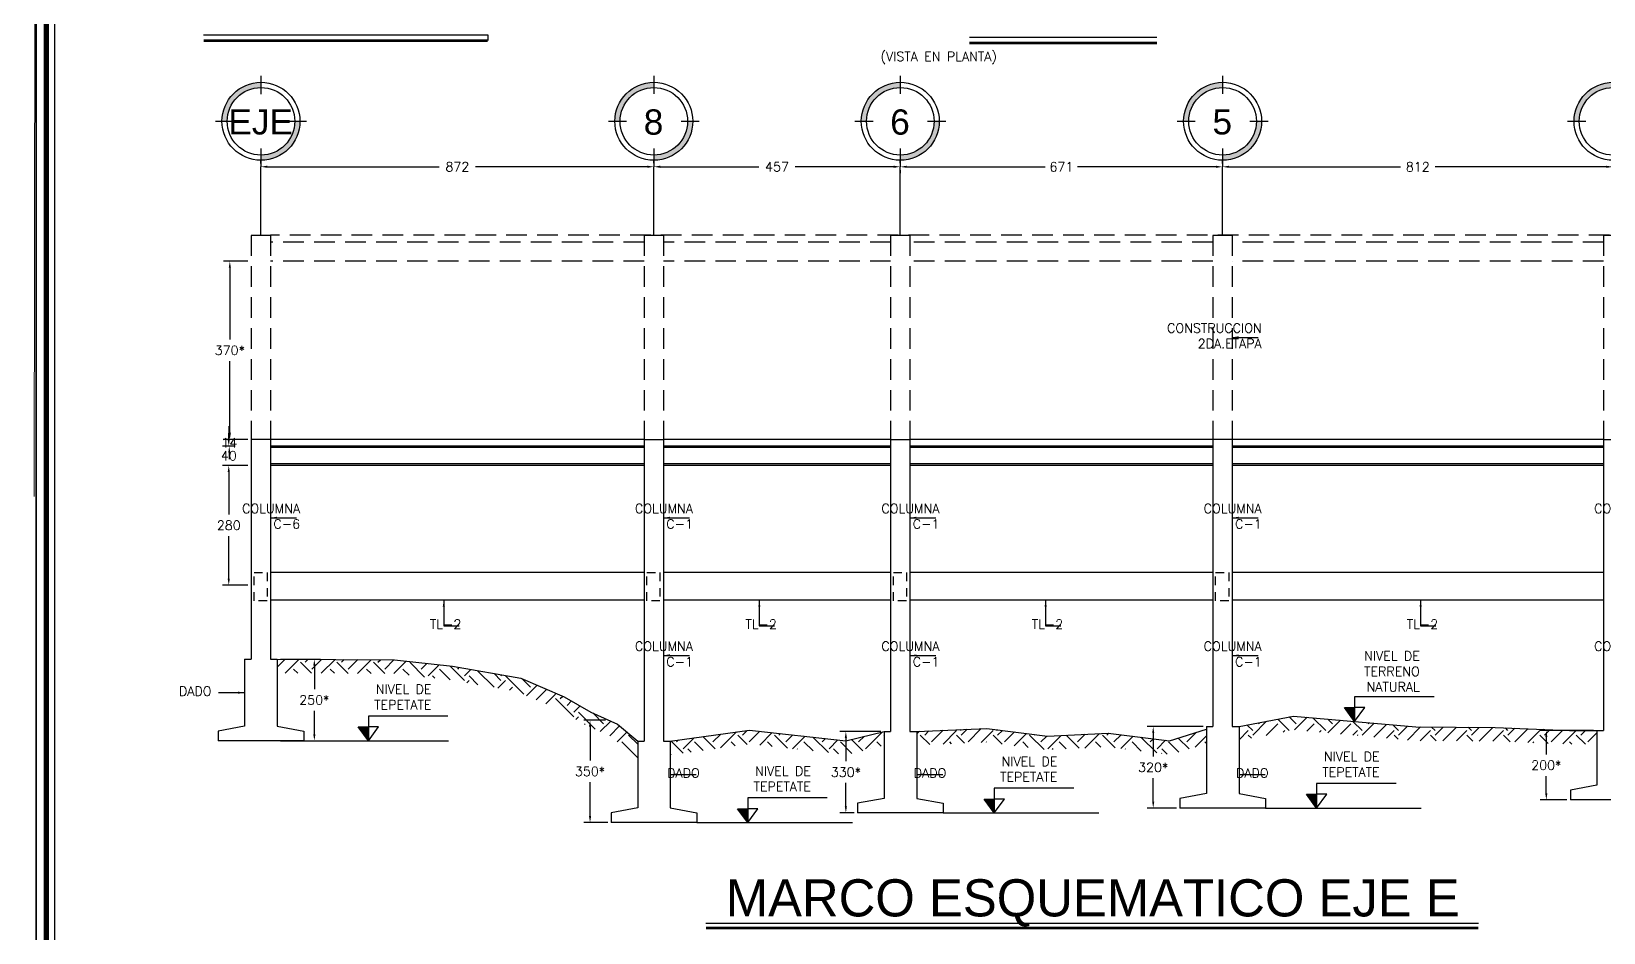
# Model space of a CAD drawing. Header units: millimetres. Extents: x -478 to -58, y -79 to 80.
# Drawn here: x -391.32 to -368.45, y 21.19 to 34.3 of the extents above; entities that cross this region are included whole.
import ezdxf
from ezdxf.enums import TextEntityAlignment as Align

# ---------------------------------------------------------------- set-up
doc = ezdxf.new("R2010")
doc.units = ezdxf.units.MM
doc.header["$MEASUREMENT"] = 0
doc.linetypes.add('HIDDEN', pattern=[0.375, 0.25, -0.125])
doc.linetypes.add('HIDDEN2', pattern=[0.1875, 0.125, -0.0625])
doc.layers.get('Defpoints').update_dxf_attribs({"color": 71})
doc.layers.add('cajones', color=150, linetype='Continuous', lineweight=0)
for name, color, linetype in [('COLUMNAS', 7, 'Continuous'), ('L1', 1, 'Continuous'), ('MUROS', 4, 'Continuous'), ('proyecciones', 2, 'HIDDEN2'), ('texto', 5, 'Continuous')]:
    doc.layers.add(name, color=color, linetype=linetype)
doc.styles.add('ARIAL', font='arial.ttf')
doc.styles.add('GRAN', font='swissck.ttf', dxfattribs={"height": 0.3})
doc.styles.add('PEQ', font='simplex.shx', dxfattribs={"height": 0.09})
doc.styles.add('ROMANS', font='simplex.shx')
doc.dimstyles.new('STANDARD$0', dxfattribs={"dimtxt": 0.135, "dimasz": 0.095, "dimexe": 0.09, "dimexo": 0.05, "dimgap": 0.09, "dimtad": 0, "dimtih": 1, "dimtoh": 1, "dimdec": 0, "dimlfac": 100, "dimzin": 0, "dimdsep": 46, "dimtxsty": 'ROMANS', "dimcen": 0.09, "dimclrd": 1, "dimclre": 1, "dimclrt": 5, "dimadec": 0, "dimazin": 0, "dimtfac": 1, "dimtdec": 0, "dimtofl": 0, "dimtmove": 0, "dimatfit": 1, "dimfxl": 1, "dimtolj": 1, "dimtzin": 0, "dimarcsym": 0})

# ---------------------------------------------------------------- blocks, each defined once
blk = doc.blocks.new('*D347')
at = {"layer": 'Defpoints', "color": 0}
for p in [(-388.449, 27.988), (-388.121, 27.988), (-388.121, 26.244)]:
    blk.add_point(p, dxfattribs=at)
at = {"layer": 'L1', "color": 1, "lineweight": -2}
for p, q in [((-388.171, 27.988), (-388.539, 27.988)), ((-388.449, 27.893), (-388.449, 27.273)), ((-388.449, 26.339), (-388.449, 26.958)), ((-388.171, 26.244), (-388.539, 26.244))]:
    blk.add_line(p, q, dxfattribs=at)
at = {"layer": 'L1', "color": 1}
for points in [[(-388.465, 27.893), (-388.434, 27.893), (-388.449, 27.988)], [(-388.465, 26.339), (-388.434, 26.339), (-388.449, 26.244)]]:
    blk.add_solid(points, dxfattribs=at)
at = {"layer": 'L1', "color": 5, "insert": (-388.449, 27.116), "char_height": 0.135, "attachment_point": 5, "style": 'ROMANS'}
blk.add_mtext('\\A1;280', dxfattribs=at)
blk = doc.blocks.new('*D348')
at = {"layer": 'Defpoints', "color": 0}
for p in [(-388.323, 28.268), (-388.449, 27.988), (-388.323, 27.988)]:
    blk.add_point(p, dxfattribs=at)
at = {"layer": 'L1', "color": 1, "lineweight": -2}
for p, q in [((-388.449, 28.363), (-388.449, 28.458)), ((-388.373, 28.268), (-388.539, 28.268)), ((-388.373, 27.988), (-388.539, 27.988)), ((-388.449, 27.893), (-388.449, 27.798))]:
    blk.add_line(p, q, dxfattribs=at)
at = {"layer": 'L1', "color": 1}
for points in [[(-388.465, 28.363), (-388.434, 28.363), (-388.449, 28.268)], [(-388.465, 27.893), (-388.434, 27.893), (-388.449, 27.988)]]:
    blk.add_solid(points, dxfattribs=at)
at = {"layer": 'L1', "color": 5, "insert": (-388.449, 28.128), "char_height": 0.135, "attachment_point": 5, "style": 'ROMANS'}
blk.add_mtext('\\A1;40', dxfattribs=at)
blk = doc.blocks.new('*D349')
at = {"layer": 'Defpoints', "color": 0}
for p in [(-388.442, 28.366), (-388.308, 28.366), (-388.308, 28.268)]:
    blk.add_point(p, dxfattribs=at)
at = {"layer": 'L1', "color": 1, "lineweight": -2}
for p, q in [((-388.358, 28.366), (-388.532, 28.366)), ((-388.442, 28.461), (-388.442, 28.556)), ((-388.358, 28.268), (-388.532, 28.268)), ((-388.442, 28.173), (-388.442, 28.078))]:
    blk.add_line(p, q, dxfattribs=at)
at = {"layer": 'L1', "color": 1}
for points in [[(-388.457, 28.461), (-388.426, 28.461), (-388.442, 28.366)], [(-388.457, 28.173), (-388.426, 28.173), (-388.442, 28.268)]]:
    blk.add_solid(points, dxfattribs=at)
at = {"layer": 'L1', "color": 5, "insert": (-388.442, 28.317), "char_height": 0.135, "attachment_point": 5, "style": 'ROMANS'}
blk.add_mtext('\\A1;14', dxfattribs=at)
blk = doc.blocks.new('*D350')
at = {"layer": 'Defpoints', "color": 0}
for p in [(-388.434, 30.956), (-388.121, 30.956), (-388.121, 28.366)]:
    blk.add_point(p, dxfattribs=at)
at = {"layer": 'L1', "color": 1, "lineweight": -2}
for p, q in [((-388.171, 30.956), (-388.524, 30.956)), ((-388.434, 30.861), (-388.434, 29.818)), ((-388.434, 28.461), (-388.434, 29.503)), ((-388.171, 28.366), (-388.524, 28.366))]:
    blk.add_line(p, q, dxfattribs=at)
at = {"layer": 'L1', "color": 1}
for points in [[(-388.449, 30.861), (-388.418, 30.861), (-388.434, 30.956)], [(-388.449, 28.461), (-388.418, 28.461), (-388.434, 28.366)]]:
    blk.add_solid(points, dxfattribs=at)
at = {"layer": 'L1', "color": 5, "insert": (-388.434, 29.661), "char_height": 0.135, "attachment_point": 5, "style": 'ROMANS'}
blk.add_mtext('\\A1;370*', dxfattribs=at)
blk = doc.blocks.new('EJES CREADOS')
h = blk.add_hatch(color=3)
h.paths.add_polyline_path([(-374.239, 17.488), (-374.167, 17.488, -0.414214), (-373.699, 17.956), (-373.699, 18.028, 0.414214)])
h.paths.add_polyline_path([(-373.159, 17.488), (-373.231, 17.488, -0.414214), (-373.699, 17.02), (-373.699, 16.948, 0.414214)])
at = {"color": 3}
for points in [[(-373.699, 18.118), (-373.699, 17.866)], [(-374.329, 17.488), (-374.077, 17.488)], [(-373.321, 17.488), (-373.069, 17.488)], [(-373.699, 17.11), (-373.699, 16.858)]]:
    blk.add_lwpolyline(points, dxfattribs=at)
for radius in [0.54, 0.468]:
    blk.add_circle((-373.699, 17.488), radius, dxfattribs=at)
blk = doc.blocks.new('*D353')
at = {"layer": 'Defpoints', "color": 0}
for p in [(-387.981, 32.33), (-382.266, 32.331), (-382.266, 32.331)]:
    blk.add_point(p, dxfattribs=at)
at = {"layer": 'L1', "color": 1, "lineweight": -2}
for p, q in [((-387.981, 32.38), (-387.981, 32.421)), ((-387.886, 32.331), (-385.387, 32.331)), ((-382.361, 32.331), (-384.86, 32.331)), ((-382.266, 32.381), (-382.266, 32.421))]:
    blk.add_line(p, q, dxfattribs=at)
at = {"layer": 'L1', "color": 1}
for points in [[(-387.886, 32.347), (-387.886, 32.315), (-387.981, 32.331)], [(-382.361, 32.347), (-382.361, 32.315), (-382.266, 32.331)]]:
    blk.add_solid(points, dxfattribs=at)
at = {"layer": 'L1', "color": 5, "insert": (-385.123, 32.331), "char_height": 0.135, "attachment_point": 5, "style": 'ROMANS'}
blk.add_mtext('\\A1;872', dxfattribs=at)
blk = doc.blocks.new('*D354')
at = {"layer": 'Defpoints', "color": 0}
for p in [(-382.266, 32.331), (-378.68, 32.331), (-378.68, 32.331)]:
    blk.add_point(p, dxfattribs=at)
at = {"layer": 'L1', "color": 1, "lineweight": -2}
for p, q in [((-382.266, 32.381), (-382.266, 32.421)), ((-382.171, 32.331), (-380.736, 32.331)), ((-378.775, 32.331), (-380.209, 32.331)), ((-378.68, 32.381), (-378.68, 32.421))]:
    blk.add_line(p, q, dxfattribs=at)
at = {"layer": 'L1', "color": 1}
for points in [[(-382.171, 32.347), (-382.171, 32.315), (-382.266, 32.331)], [(-378.775, 32.347), (-378.775, 32.315), (-378.68, 32.331)]]:
    blk.add_solid(points, dxfattribs=at)
at = {"layer": 'L1', "color": 5, "insert": (-380.473, 32.331), "char_height": 0.135, "attachment_point": 5, "style": 'ROMANS'}
blk.add_mtext('\\A1;457', dxfattribs=at)
blk = doc.blocks.new('*D355')
at = {"layer": 'Defpoints', "color": 0}
for p in [(-378.68, 32.331), (-373.991, 32.33), (-373.991, 32.33)]:
    blk.add_point(p, dxfattribs=at)
at = {"layer": 'L1', "color": 1, "lineweight": -2}
for p, q in [((-378.68, 32.281), (-378.68, 32.24)), ((-378.585, 32.33), (-376.57, 32.33)), ((-374.086, 32.33), (-376.101, 32.33)), ((-373.991, 32.38), (-373.991, 32.42))]:
    blk.add_line(p, q, dxfattribs=at)
at = {"layer": 'L1', "color": 1}
for points in [[(-378.585, 32.346), (-378.585, 32.315), (-378.68, 32.33)], [(-374.086, 32.346), (-374.086, 32.315), (-373.991, 32.33)]]:
    blk.add_solid(points, dxfattribs=at)
at = {"layer": 'L1', "color": 5, "insert": (-376.335, 32.33), "char_height": 0.135, "attachment_point": 5, "style": 'ROMANS'}
blk.add_mtext('\\A1;671', dxfattribs=at)
blk = doc.blocks.new('*D356')
at = {"layer": 'Defpoints', "color": 0}
for p in [(-373.991, 32.33), (-368.311, 32.33), (-368.311, 32.33)]:
    blk.add_point(p, dxfattribs=at)
at = {"layer": 'L1', "color": 1, "lineweight": -2}
for p, q in [((-373.991, 32.38), (-373.991, 32.42)), ((-373.896, 32.33), (-371.402, 32.33)), ((-368.406, 32.33), (-370.9, 32.33)), ((-368.311, 32.38), (-368.311, 32.42))]:
    blk.add_line(p, q, dxfattribs=at)
at = {"layer": 'L1', "color": 1}
for points in [[(-373.896, 32.346), (-373.896, 32.315), (-373.991, 32.33)], [(-368.406, 32.346), (-368.406, 32.315), (-368.311, 32.33)]]:
    blk.add_solid(points, dxfattribs=at)
at = {"layer": 'L1', "color": 5, "insert": (-371.151, 32.33), "char_height": 0.135, "attachment_point": 5, "style": 'ROMANS'}
blk.add_mtext('\\A1;812', dxfattribs=at)
blk = doc.blocks.new('*D370')
at = {"layer": 'Defpoints', "color": 0}
for p in [(-383.193, 24.28), (-382.919, 24.28), (-382.886, 22.792)]:
    blk.add_point(p, dxfattribs=at)
at = {"layer": 'L1', "color": 1, "lineweight": -2}
for p, q in [((-382.969, 24.28), (-383.283, 24.28)), ((-383.193, 24.185), (-383.193, 23.694)), ((-383.193, 22.887), (-383.193, 23.379)), ((-382.936, 22.792), (-383.283, 22.792))]:
    blk.add_line(p, q, dxfattribs=at)
at = {"layer": 'L1', "color": 1}
for points in [[(-383.209, 24.185), (-383.177, 24.185), (-383.193, 24.28)], [(-383.209, 22.887), (-383.177, 22.887), (-383.193, 22.792)]]:
    blk.add_solid(points, dxfattribs=at)
at = {"layer": 'L1', "color": 5, "insert": (-383.193, 23.536), "char_height": 0.135, "attachment_point": 5, "style": 'ROMANS'}
blk.add_mtext('\\A1;350*', dxfattribs=at)
blk = doc.blocks.new('*D371')
at = {"layer": 'Defpoints', "color": 0}
for p in [(-379.471, 24.118), (-378.913, 24.118), (-379.3, 22.932)]:
    blk.add_point(p, dxfattribs=at)
at = {"layer": 'L1', "color": 1, "lineweight": -2}
for p, q in [((-378.963, 24.118), (-379.561, 24.118)), ((-379.471, 24.023), (-379.471, 23.683)), ((-379.471, 23.027), (-379.471, 23.368)), ((-379.35, 22.932), (-379.561, 22.932))]:
    blk.add_line(p, q, dxfattribs=at)
at = {"layer": 'L1', "color": 1}
for points in [[(-379.487, 24.023), (-379.456, 24.023), (-379.471, 24.118)], [(-379.487, 23.027), (-379.456, 23.027), (-379.471, 22.932)]]:
    blk.add_solid(points, dxfattribs=at)
at = {"layer": 'L1', "color": 5, "insert": (-379.471, 23.525), "char_height": 0.135, "attachment_point": 5, "style": 'ROMANS'}
blk.add_mtext('\\A1;330*', dxfattribs=at)
blk = doc.blocks.new('*D372')
at = {"layer": 'Defpoints', "color": 0}
for p in [(-375, 24.188), (-374.225, 24.188), (-374.611, 23.002)]:
    blk.add_point(p, dxfattribs=at)
at = {"layer": 'L1', "color": 1, "lineweight": -2}
for p, q in [((-374.275, 24.188), (-375.09, 24.188)), ((-375, 24.093), (-375, 23.753)), ((-375, 23.097), (-375, 23.438)), ((-374.661, 23.002), (-375.09, 23.002))]:
    blk.add_line(p, q, dxfattribs=at)
at = {"layer": 'L1', "color": 1}
for points in [[(-375.015, 24.093), (-374.984, 24.093), (-375, 24.188)], [(-375.015, 23.097), (-374.984, 23.097), (-375, 23.002)]]:
    blk.add_solid(points, dxfattribs=at)
at = {"layer": 'L1', "color": 5, "insert": (-375, 23.595), "char_height": 0.135, "attachment_point": 5, "style": 'ROMANS'}
blk.add_mtext('\\A1;320*', dxfattribs=at)
blk = doc.blocks.new('*D373')
at = {"layer": 'Defpoints', "color": 0}
for p in [(-369.281, 24.131), (-368.544, 24.131), (-368.93, 23.122)]:
    blk.add_point(p, dxfattribs=at)
at = {"layer": 'L1', "color": 1, "lineweight": -2}
for p, q in [((-368.594, 24.131), (-369.371, 24.131)), ((-369.281, 24.036), (-369.281, 23.784)), ((-369.281, 23.217), (-369.281, 23.469)), ((-368.98, 23.122), (-369.371, 23.122))]:
    blk.add_line(p, q, dxfattribs=at)
at = {"layer": 'L1', "color": 1}
for points in [[(-369.297, 24.036), (-369.265, 24.036), (-369.281, 24.131)], [(-369.297, 23.217), (-369.265, 23.217), (-369.281, 23.122)]]:
    blk.add_solid(points, dxfattribs=at)
at = {"layer": 'L1', "color": 5, "insert": (-369.281, 23.627), "char_height": 0.135, "attachment_point": 5, "style": 'ROMANS'}
blk.add_mtext('\\A1;200*', dxfattribs=at)
blk = doc.blocks.new('*D416')
at = {"layer": 'Defpoints', "color": 0}
for p in [(-387.745, 25.167), (-387.745, 23.982), (-387.204, 23.982)]:
    blk.add_point(p, dxfattribs=at)
at = {"layer": 'L1', "color": 1, "lineweight": -2}
for p, q in [((-387.695, 25.167), (-387.114, 25.167)), ((-387.204, 25.072), (-387.204, 24.732)), ((-387.204, 24.077), (-387.204, 24.417)), ((-387.695, 23.982), (-387.114, 23.982))]:
    blk.add_line(p, q, dxfattribs=at)
at = {"layer": 'L1', "color": 1}
for points in [[(-387.22, 25.072), (-387.188, 25.072), (-387.204, 25.167)], [(-387.22, 24.077), (-387.188, 24.077), (-387.204, 23.982)]]:
    blk.add_solid(points, dxfattribs=at)
at = {"layer": 'L1', "color": 5, "insert": (-387.204, 24.575), "char_height": 0.135, "attachment_point": 5, "style": 'ROMANS'}
blk.add_mtext('\\A1;250*', dxfattribs=at)

msp = doc.modelspace()

# ---------------------------------------------------------------- hatches: boundary and pattern name
at = {"layer": 'L1'}
h = msp.add_hatch(dxfattribs=at)
h.set_pattern_fill('EARTH', color=256, scale=1.5, angle=45, style=0)
h.paths.add_polyline_path([(-385.19369, 25.06522), (-386.03601, 25.1587), (-387.74461, 25.16738), (-387.74461, 24.96737), (-386.04758, 24.95876), (-385.22211, 24.86714), (-384.25653, 24.69694), (-383.65687, 24.44181), (-383.27289, 24.22097), (-382.90255, 24.05283), (-382.49966, 23.7182), (-382.49966, 23.97818), (-382.79542, 24.22383), (-383.18148, 24.39912), (-383.56755, 24.62115), (-384.19928, 24.88993)])
h = msp.add_hatch(dxfattribs=at)
h.set_pattern_fill('EARTH', color=256, scale=1.5, angle=45, style=0)
h.paths.add_polyline_path([(-368.54419, 24.13136), (-368.94337, 24.13136), (-370.02693, 24.17459), (-371.17954, 24.18253), (-372.96014, 24.34134), (-373.75151, 24.18738), (-373.75151, 23.98363), (-372.94972, 24.13961), (-371.18913, 23.98259), (-370.0316, 23.97462), (-368.94736, 23.93136), (-368.54419, 23.93136)])
h = msp.add_hatch(dxfattribs=at)
h.set_pattern_fill('EARTH', color=256, scale=1.5, angle=45, style=0)
h.paths.add_polyline_path([(-378.91335, 23.9123), (-378.91335, 24.11818), (-379.47053, 23.98207), (-380.87508, 24.136), (-382.02647, 23.97818), (-382.02647, 23.77631), (-380.87235, 23.93451), (-379.4573, 23.77942)])
h = msp.add_hatch(dxfattribs=at)
h.set_pattern_fill('EARTH', color=256, scale=1.5, angle=45, style=0)
h.paths.add_polyline_path([(-374.22471, 24.15028), (-374.76214, 23.98207), (-375.65524, 24.09375), (-376.53703, 24.04858), (-377.41882, 24.16151), (-378.44015, 24.11738), (-378.44015, 23.91719), (-377.42727, 23.96096), (-376.54468, 23.84793), (-375.66259, 23.89311), (-374.74386, 23.77822), (-374.22471, 23.94071)])
at = {"layer": 'texto'}
for points in [[(-372.06984, 24.4637), (-372.21765, 24.4637), (-372.06984, 24.26193)], [(-386.41798, 24.18383), (-386.56579, 24.18383), (-386.41798, 23.98207)], [(-377.31265, 23.13383), (-377.46046, 23.13383), (-377.31265, 22.93207)], [(-372.62401, 23.20383), (-372.77182, 23.20383), (-372.62401, 23.00207)], [(-380.89896, 22.99383), (-381.04678, 22.99383), (-380.89896, 22.79207)]]:
    msp.add_hatch(color=256, dxfattribs=at).paths.add_polyline_path(points)

# ---------------------------------------------------------------- linework, layer by layer
at = {"layer": 'cajones'}
msp.add_line((-391.27793, 27.53702), (-391.24528, 60.03704), dxfattribs=at)
at = {"layer": 'L1'}
for p, q in [((-384.68212, 34.25187), (-384.68212, 34.1667)), ((-387.9812, 31.33354), (-387.9812, 32.33047)), ((-382.26577, 31.33383), (-382.26577, 32.33076)), ((-378.67974, 31.33383), (-378.67974, 32.33076)), ((-373.9911, 31.33383), (-373.9911, 32.33076)), ((-387.8412, 28.36554), (-388.1212, 28.36554)), ((-382.40577, 28.36554), (-382.12577, 28.36554)), ((-378.81974, 28.36554), (-378.53974, 28.36554)), ((-373.8511, 28.36554), (-374.1311, 28.36554)), ((-368.45058, 28.36554), (-368.17058, 28.36554)), ((-382.40577, 28.24754), (-387.8412, 28.24754)), ((-378.81974, 28.24754), (-382.12577, 28.24754)), ((-374.1311, 28.24754), (-378.53974, 28.24754)), ((-368.45058, 28.26754), (-373.8511, 28.26754)), ((-382.40577, 28.00754), (-387.8412, 28.00754)), ((-378.81974, 28.00754), (-382.12577, 28.00754)), ((-374.1311, 28.00754), (-378.53974, 28.00754)), ((-368.45058, 28.00754), (-373.8511, 28.00754)), ((-387.35836, 23.98207), (-385.25426, 23.98207)), ((-378.05391, 22.93207), (-375.78868, 22.93207)), ((-373.36527, 23.00207), (-371.10004, 23.00207)), ((-381.64022, 22.79207), (-379.375, 22.79207))]:
    msp.add_line(p, q, dxfattribs=at)
at = {"layer": 'L1', "linetype": 'HIDDEN', "ltscale": 1.2}
for p, q in [((-388.1212, 31.33354), (-387.8412, 31.33354)), ((-388.1212, 31.33326), (-388.1212, 28.36554)), ((-387.8412, 31.33354), (-387.8412, 28.36554)), ((-351.71105, 31.33354), (-387.8412, 31.33354)), ((-382.40577, 31.23554), (-387.8412, 31.23554)), ((-382.40577, 31.33354), (-382.12577, 31.33354)), ((-382.40577, 31.33326), (-382.40577, 28.36554)), ((-382.12577, 31.33354), (-382.12577, 28.36554)), ((-378.81974, 31.23554), (-382.12577, 31.23554)), ((-378.81974, 31.33354), (-378.53974, 31.33354)), ((-378.81974, 31.33326), (-378.81974, 28.36554)), ((-378.53974, 31.33354), (-378.53974, 28.36554)), ((-374.1311, 31.23554), (-378.53974, 31.23554)), ((-374.1311, 31.33354), (-373.8511, 31.33354)), ((-374.1311, 31.33326), (-374.1311, 28.36554)), ((-373.8511, 31.33354), (-373.8511, 28.36554)), ((-368.45058, 31.23554), (-373.8511, 31.23554)), ((-368.45058, 31.33354), (-368.17058, 31.33354)), ((-368.45058, 31.33326), (-368.45058, 28.36554)), ((-382.40577, 30.95554), (-387.8412, 30.95554)), ((-378.81974, 30.95554), (-382.12577, 30.95554)), ((-374.1311, 30.95554), (-378.53974, 30.95554)), ((-368.45058, 30.95554), (-373.8511, 30.95554))]:
    msp.add_line(p, q, dxfattribs=at)
at = {"layer": 'L1'}
for points in [[(-387.74461, 25.16738), (-386.03601, 25.1587), (-385.19369, 25.06522), (-384.19928, 24.88993), (-383.56755, 24.62115), (-383.18148, 24.39912), (-382.79542, 24.22383), (-382.49966, 23.97818)], [(-373.75151, 24.18738), (-372.96014, 24.34134), (-371.17954, 24.18253), (-370.02693, 24.17459), (-368.94337, 24.13136), (-368.54419, 24.13136)], [(-382.02647, 23.97818), (-380.87508, 24.136), (-379.47053, 23.98207), (-378.91335, 24.11818)], [(-378.44015, 24.11738), (-377.41882, 24.16151), (-376.53703, 24.04858), (-375.65524, 24.09375), (-374.76214, 23.98207), (-374.22471, 24.15028)]]:
    msp.add_lwpolyline(points, dxfattribs=at)
at = {"layer": 'MUROS'}
for p, q in [((-388.1212, 28.36554), (-388.1212, 25.16738)), ((-382.40577, 28.36554), (-387.8412, 28.36554)), ((-387.8412, 28.36554), (-387.8412, 25.16738)), ((-382.40577, 28.36554), (-382.40577, 23.97818)), ((-378.81974, 28.36554), (-382.12577, 28.36554)), ((-382.12577, 28.36554), (-382.12577, 23.97738)), ((-378.81974, 28.36554), (-378.81974, 24.11818)), ((-374.1311, 28.36554), (-378.53974, 28.36554)), ((-378.53974, 28.36554), (-378.53974, 24.11738)), ((-374.1311, 28.36554), (-374.1311, 24.1869)), ((-368.45058, 28.36554), (-373.8511, 28.36554)), ((-373.8511, 28.36554), (-373.8511, 24.18738)), ((-368.45058, 28.36554), (-368.45058, 24.13008)), ((-382.40577, 28.26754), (-387.8412, 28.26754)), ((-378.81974, 28.26754), (-382.12577, 28.26754)), ((-374.1311, 28.26754), (-378.53974, 28.26754)), ((-368.45058, 28.24754), (-373.8511, 28.24754)), ((-382.40577, 27.98754), (-387.8412, 27.98754)), ((-378.81974, 27.98754), (-382.12577, 27.98754)), ((-374.1311, 27.98754), (-378.53974, 27.98754)), ((-368.45058, 27.98754), (-373.8511, 27.98754)), ((-382.40577, 26.42754), (-387.8412, 26.42754)), ((-378.81974, 26.42754), (-382.12577, 26.42754)), ((-374.1311, 26.42754), (-378.53974, 26.42754)), ((-368.45058, 26.42754), (-373.8511, 26.42754)), ((-382.40577, 26.02754), (-387.8412, 26.02754)), ((-378.81974, 26.02754), (-382.12577, 26.02754)), ((-374.1311, 26.02754), (-378.53974, 26.02754)), ((-368.45058, 26.02754), (-373.8511, 26.02754)), ((-388.2178, 25.16818), (-388.2178, 24.19411)), ((-388.2178, 25.16818), (-388.1212, 25.16818)), ((-387.8412, 25.16738), (-387.74461, 25.16738)), ((-387.74461, 25.16738), (-387.74461, 24.19411)), ((-388.2178, 24.19411), (-388.60405, 24.12239)), ((-388.60405, 24.12239), (-388.60405, 23.98207)), ((-387.74461, 24.19411), (-387.35836, 24.12239)), ((-387.35836, 24.12239), (-387.35836, 23.98207)), ((-378.91335, 24.11818), (-378.91335, 23.14411)), ((-378.91335, 24.11818), (-378.81974, 24.11818)), ((-378.53974, 24.11738), (-378.44015, 24.11738)), ((-378.44015, 24.11738), (-378.44015, 23.14411)), ((-374.22471, 24.18818), (-374.22471, 23.21411)), ((-374.22471, 24.18818), (-374.1311, 24.1869)), ((-373.8511, 24.18738), (-373.75151, 24.18738)), ((-373.75151, 24.18738), (-373.75151, 23.21411)), ((-368.54419, 24.13136), (-368.54419, 23.33395)), ((-368.54419, 24.13136), (-368.45058, 24.13008)), ((-387.35836, 23.98207), (-388.60405, 23.98207)), ((-382.49966, 23.97818), (-382.49966, 23.00411)), ((-382.49966, 23.97818), (-382.40577, 23.97818)), ((-382.12577, 23.97738), (-382.02647, 23.97738)), ((-382.02647, 23.97738), (-382.02647, 23.00411)), ((-368.54419, 23.33395), (-368.93044, 23.26223)), ((-378.91335, 23.14411), (-379.29959, 23.07239)), ((-378.44015, 23.14411), (-378.05391, 23.07239)), ((-374.22471, 23.21411), (-374.61095, 23.14239)), ((-374.61095, 23.14239), (-374.61095, 23.00207)), ((-373.75151, 23.21411), (-373.36527, 23.14239)), ((-373.36527, 23.14239), (-373.36527, 23.00207)), ((-368.93044, 23.26223), (-368.93044, 23.12191)), ((-367.68475, 23.12191), (-368.93044, 23.12191)), ((-382.49966, 23.00411), (-382.88591, 22.93239)), ((-382.88591, 22.93239), (-382.88591, 22.79207)), ((-382.02647, 23.00411), (-381.64022, 22.93239)), ((-381.64022, 22.93239), (-381.64022, 22.79207)), ((-379.29959, 23.07239), (-379.29959, 22.93207)), ((-378.05391, 22.93207), (-379.29959, 22.93207)), ((-378.05391, 23.07239), (-378.05391, 22.93207)), ((-373.36527, 23.00207), (-374.61095, 23.00207)), ((-381.64022, 22.79207), (-382.88591, 22.79207))]:
    msp.add_line(p, q, dxfattribs=at)
at = {"layer": 'proyecciones'}
for points in [[(-388.08189, 26.42822), (-387.89162, 26.42822), (-387.89162, 26.01911), (-388.08189, 26.01911)], [(-382.36646, 26.42822), (-382.17619, 26.42822), (-382.17619, 26.01911), (-382.36646, 26.01911)], [(-378.78043, 26.42822), (-378.59016, 26.42822), (-378.59016, 26.01911), (-378.78043, 26.01911)], [(-374.09179, 26.42822), (-373.90152, 26.42822), (-373.90152, 26.01911), (-374.09179, 26.01911)]]:
    msp.add_lwpolyline(points, close=True, dxfattribs=at)
at = {"layer": 'texto'}
for p, q in [((-388.81455, 34.25187), (-384.68212, 34.25187)), ((-377.67313, 34.21773), (-374.94615, 34.21773)), ((-370.26973, 21.32384), (-381.50796, 21.32384))]:
    msp.add_line(p, q, dxfattribs=at)
at = {"layer": 'texto', "color": 7}
for points in [[(-434.74588, 1.65615), (-434.74588, 67.49957), (-391.25023, 67.49957), (-391.25023, 1.65615)], [(-391.25023, 1.65615), (-391.25023, 67.49957), (-347.75458, 67.49957), (-347.75458, 1.65615)]]:
    msp.add_lwpolyline(points, close=True, dxfattribs=at)
at = {"layer": 'texto', "const_width": 0.07718}
msp.add_lwpolyline([(-391.102, 66.46207), (-391.102, 2.74941, 0.41421356), (-390.21449, 1.86189), (-348.79208, 1.86189, 0.41421356), (-347.90457, 2.74941), (-347.90457, 66.46207, 0.41421356), (-348.79208, 67.34958), (-390.21449, 67.34958, 0.41421356)], format="xyb", close=True, dxfattribs=at)
at = {"layer": 'texto'}
msp.add_lwpolyline([(-390.98624, 66.46207), (-390.98624, 2.74941, 0.41421356), (-390.21449, 1.97766), (-348.79208, 1.97766, 0.41421356), (-348.02033, 2.74941), (-348.02033, 66.46207, 0.41421356), (-348.79208, 67.23382), (-390.21449, 67.23382, 0.41421356)], format="xyb", close=True, dxfattribs=at)
at = {"layer": 'texto', "const_width": 0.03947}
for points in [[(-388.81455, 34.1667), (-384.68212, 34.1667)], [(-377.67313, 34.13255), (-374.94615, 34.13255)], [(-370.26973, 21.25815), (-381.50796, 21.25815)]]:
    msp.add_lwpolyline(points, dxfattribs=at)
at = {"layer": 'texto'}
for points in [[(-370.91281, 24.62057), (-372.06984, 24.62057), (-372.06984, 24.26193), (-372.21765, 24.4637), (-372.06984, 24.4637)], [(-370.91281, 24.62057), (-372.06984, 24.62057), (-372.06984, 24.26193), (-371.92203, 24.4637), (-372.06984, 24.4637)], [(-385.26095, 24.34071), (-386.41798, 24.34071), (-386.41798, 23.98207), (-386.56579, 24.18383), (-386.41798, 24.18383)], [(-385.26095, 24.34071), (-386.41798, 24.34071), (-386.41798, 23.98207), (-386.27017, 24.18383), (-386.41798, 24.18383)], [(-371.46699, 23.36071), (-372.62401, 23.36071), (-372.62401, 23.00207), (-372.77182, 23.20383), (-372.62401, 23.20383)], [(-371.46699, 23.36071), (-372.62401, 23.36071), (-372.62401, 23.00207), (-372.4762, 23.20383), (-372.62401, 23.20383)], [(-379.74194, 23.15071), (-380.89896, 23.15071), (-380.89896, 22.79207), (-381.04678, 22.99383), (-380.89896, 22.99383)], [(-379.74194, 23.15071), (-380.89896, 23.15071), (-380.89896, 22.79207), (-380.75115, 22.99383), (-380.89896, 22.99383)], [(-376.15563, 23.29071), (-377.31265, 23.29071), (-377.31265, 22.93207), (-377.46046, 23.13383), (-377.31265, 23.13383)], [(-376.15563, 23.29071), (-377.31265, 23.29071), (-377.31265, 22.93207), (-377.16484, 23.13383), (-377.31265, 23.13383)]]:
    msp.add_lwpolyline(points, dxfattribs=at)

# ---------------------------------------------------------------- block references
at = {"layer": 'COLUMNAS', "xscale": 1.05, "yscale": 1.05, "zscale": 1.05}
for p in [(4.40325, 14.62973), (10.11868, 14.63002), (13.70471, 14.63002), (18.39335, 14.63002), (24.07387, 14.62973)]:
    msp.add_blockref('EJES CREADOS', p, dxfattribs=at)

# ---------------------------------------------------------------- texts
at = {"color": 1, "style": 'ARIAL'}
for tag, p in [('EJE', (-387.98516, 32.98151)), ('8', (-382.26973, 32.98179)), ('6', (-378.6837, 32.98179)), ('5', (-373.99506, 32.98179))]:
    msp.add_attdef(tag, text='EJE', height=0.3675, dxfattribs=at).set_placement(p, align=Align.MIDDLE)
at = {"layer": 'L1', "color": 5, "char_height": 0.135, "style": 'ROMANS'}
for insert, attachment_point in [((-370.22105, 30.96692), 6), ((-385.055, 30.65976), 4), ((-384.83742, 30.5223), 4), ((-389.45779, 30.31922), 6), ((-371.9435, 30.04453), 6), ((-377.74992, 29.578), 4), ((-375.39092, 29.58075), 4), ((-375.20264, 29.33736), 4), ((-370.32431, 27.66057), 4), ((-387.37223, 27.22481), 4), ((-389.40576, 27.14138), 6), ((-376.92313, 26.10637), 4), ((-385.00772, 25.65144), 4)]:
    msp.add_mtext('\\A1;', dxfattribs=dict(at, insert=insert, attachment_point=attachment_point))
at = {"layer": 'texto', "style": 'GRAN', "width": 1.19495}
msp.add_text('MARCO ESQUEMATICO EJE E', height=0.54, dxfattribs=at).set_placement((-381.21856, 21.42686))
at = {"layer": 'texto', "char_height": 0.135, "style": 'PEQ'}
for s, insert, attachment_point in [('\\A1;(VISTA EN PLANTA)', (-377.27274, 33.91275), 6), ('\\A1;CONSTRUCCION\\P2DA.ETAPA', (-373.42115, 29.87198), 6), ('\\A1;COLUMNA\\PC-6', (-387.41125, 27.24725), 6), ('\\A1;COLUMNA\\PC-1', (-381.69582, 27.24725), 6), ('\\A1;COLUMNA\\PC-1', (-378.10979, 27.24725), 6), ('\\A1;COLUMNA\\PC-1', (-373.42115, 27.24725), 6), ('\\A1;COLUMNA\\PC-1', (-367.74063, 27.24725), 6), ('\\A1;TL-2', (-385.06558, 25.67725), 6), ('\\A1;TL-2', (-380.47513, 25.67725), 6), ('\\A1;TL-2', (-376.31005, 25.67725), 6), ('\\A1;TL-2', (-370.85447, 25.67725), 6), ('\\A1;COLUMNA\\PC-1', (-381.69582, 25.24431), 6), ('\\A1;COLUMNA\\PC-1', (-378.10979, 25.24431), 6), ('\\A1;COLUMNA\\PC-1', (-373.42115, 25.24431), 6), ('\\A1;COLUMNA\\PC-1', (-367.74063, 25.24431), 6), ('NIVEL DE\\PTERRENO\\PNATURAL', (-371.1213, 24.99062), 6), ('\\A1;DADO', (-389.17437, 24.70317), 4), ('NIVEL DE\\PTEPETATE', (-385.50015, 24.61872), 6), ('NIVEL DE\\PTEPETATE', (-371.70618, 23.63872), 6), ('\\A1;DADO', (-381.59651, 23.51317), 6), ('NIVEL DE\\PTEPETATE', (-379.98114, 23.42872), 6), ('\\A1;DADO', (-378.0102, 23.51317), 6), ('NIVEL DE\\PTEPETATE', (-376.39482, 23.56872), 6), ('\\A1;DADO', (-373.32156, 23.51317), 6)]:
    msp.add_mtext(s, dxfattribs=dict(at, insert=insert, attachment_point=attachment_point))

# ---------------------------------------------------------------- dimensions: what is measured, and where the dimension line sits
at = {"layer": 'L1'}
for base, p1, p2, text, picture, middle in [((-382.26577, 32.33076), (-387.9812, 32.33047), (-382.26577, 32.33076), '872', '*D353', (-385.12349, 32.33076)), ((-378.67974, 32.33076), (-382.26577, 32.33076), (-378.67974, 32.33076), '457', '*D354', (-380.47276, 32.33076)), ((-373.9911, 32.33047), (-378.67974, 32.33076), (-373.9911, 32.33047), '671', '*D355', (-376.33542, 32.33047)), ((-368.31058, 32.33047), (-373.9911, 32.33047), (-368.31058, 32.33047), '812', '*D356', (-371.15084, 32.33047))]:
    dim = msp.add_linear_dim(base=base, p1=p1, p2=p2, text=text, dimstyle='STANDARD$0', dxfattribs=at)
    dim.commit()
    dim.dimension.update_dxf_attribs({"geometry": picture, "text_midpoint": middle})
for base, p1, p2, text, picture, middle in [((-388.43359, 30.95554), (-388.1212, 28.36554), (-388.1212, 30.95554), '370*', '*D350', (-388.43359, 29.66054)), ((-388.44942, 27.98754), (-388.1212, 26.24374), (-388.1212, 27.98754), '280', '*D347', (-388.44942, 27.11564)), ((-387.20384, 23.98207), (-387.74461, 25.16738), (-387.74461, 23.98207), '250*', '*D416', (-387.20384, 24.57472)), ((-383.19291, 24.27994), (-382.88591, 22.79207), (-382.91899, 24.27994), '350*', '*D370', (-383.19291, 23.536)), ((-379.47137, 24.11818), (-379.29959, 22.93207), (-378.91335, 24.11818), '330*', '*D371', (-379.47137, 23.52513)), ((-374.99952, 24.18818), (-374.61095, 23.00207), (-374.22471, 24.18818), '320*', '*D372', (-374.99952, 23.59513)), ((-369.28116, 24.13136), (-368.93044, 23.12191), (-368.54419, 24.13136), '200*', '*D373', (-369.28116, 23.62664))]:
    dim = msp.add_linear_dim(base=base, p1=p1, p2=p2, angle=90, text=text, dimstyle='STANDARD$0', dxfattribs=at)
    dim.commit()
    dim.dimension.update_dxf_attribs({"geometry": picture, "text_midpoint": middle})
for base, p1, p2, text, picture, middle in [((-388.44942, 27.98754), (-388.32277, 28.26754), (-388.32277, 27.98754), '40', '*D348', (-388.44942, 28.12754)), ((-388.4415, 28.36554), (-388.30768, 28.26754), (-388.30768, 28.36554), '14', '*D349', (-388.4415, 28.31654))]:
    dim = msp.add_linear_dim(base=base, p1=p1, p2=p2, angle=90, text=text, dimstyle='STANDARD$0', dxfattribs=at)
    dim.commit()
    dim.dimension.update_dxf_attribs({"geometry": picture, "text_midpoint": middle, "dimtype": 160})

# ---------------------------------------------------------------- leaders
for points in [[(-373.8511, 29.84954), (-373.47213, 29.84954)], [(-387.8412, 27.22481), (-387.46223, 27.22481)], [(-382.12577, 27.22481), (-381.7468, 27.22481)], [(-378.53974, 27.22481), (-378.16077, 27.22481)], [(-373.8511, 27.22481), (-373.47213, 27.22481)], [(-385.32059, 26.02754), (-385.32059, 25.65144), (-385.09772, 25.65144)], [(-380.73015, 26.02754), (-380.73015, 25.65144), (-380.50728, 25.65144)], [(-376.56506, 26.02754), (-376.56506, 25.65144), (-376.34219, 25.65144)], [(-371.10949, 26.02754), (-371.10949, 25.65144), (-370.88662, 25.65144)], [(-382.12577, 25.22368), (-381.7468, 25.22368)], [(-378.53974, 25.22187), (-378.16077, 25.22187)], [(-373.8511, 25.22187), (-373.47213, 25.22187)], [(-388.2178, 24.68074), (-388.59677, 24.68074)], [(-382.02647, 23.49074), (-381.6475, 23.49074)], [(-378.44015, 23.49074), (-378.06118, 23.49074)], [(-373.75151, 23.49074), (-373.37254, 23.49074)]]:
    msp.add_leader(points, dimstyle='STANDARD$0', dxfattribs=at)

doc.saveas('drawing.dxf')
